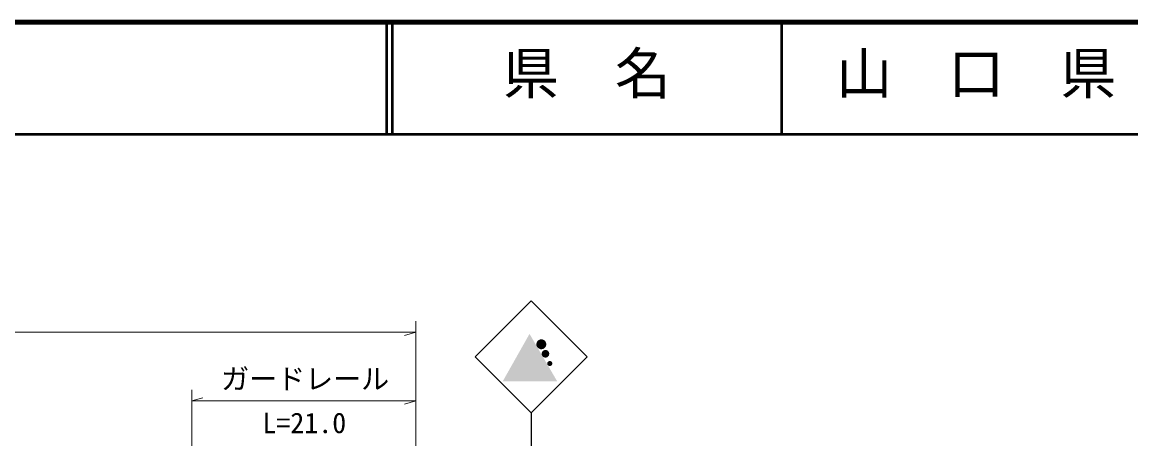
# Model space of a CAD drawing. Units: millimetres, scale not verified. Extents: x 40000 to 680000, y 20000 to 380000.
# Drawn here: x 265222 to 364179, y 342847 to 380000 of the extents above; entities that cross this region are included whole.
import ezdxf
from ezdxf.enums import TextEntityAlignment as Align

# ---------------------------------------------------------------- set-up
doc = ezdxf.new("R2010")
doc.units = ezdxf.units.MM
doc.header["$LTSCALE"] = 1000
for name, color, linetype, lineweight in [('M-STR-HTXT', 7, 'Continuous', 13), ('M-STR-STRC', 7, 'Continuous', 25), ('M-TTL', 2, 'Continuous', 140), ('M-TTL-LINE', 7, 'Continuous', 50)]:
    doc.layers.add(name, color=color, linetype=linetype, lineweight=lineweight)
doc.layers.add('M-TTL-TXT', color=7, linetype='Continuous')
doc.styles.add('ＭＳ ゴシック', font='')
doc.styles.get('ＭＳ ゴシック').set_extended_font_data('MS Gothic')

# ---------------------------------------------------------------- blocks, each defined once
blk = doc.blocks.new('MARK28C15L14W1')
at = {"color": 7, "linetype": 'Continuous', "lineweight": 13}
blk.add_line((0, 0), (0.014, -0.05), dxfattribs=at)

msp = doc.modelspace()

# ---------------------------------------------------------------- hatches: boundary and pattern name
at = {"layer": 'M-STR-STRC'}
for points in [[(310508, 352206), (308114, 347970), (312979, 347970)], [(311418, 351698), (311532, 351721), (311673, 351708), (311832, 351632), (311912, 351553), (311979, 351435), (312008, 351297), (311986, 351136), (311931, 351024), (311823, 350914), (311709, 350855), (311571, 350830), (311473, 350839), (311280, 350931), (311199, 351017), (311129, 351156), (311117, 351268), (311136, 351407), (311196, 351530), (311283, 351623)], [(311803, 350744), (311922, 350768), (312035, 350752), (312142, 350694), (312205, 350629), (312250, 350544), (312271, 350435), (312254, 350319), (312205, 350225), (312160, 350175), (312092, 350127), (312009, 350095), (311922, 350086), (311819, 350104), (311750, 350137), (311704, 350171), (311665, 350223), (311628, 350286), (311598, 350346), (311589, 350435), (311594, 350491), (311619, 350568), (311642, 350611), (311717, 350694)], [(312250, 349780), (312313, 349790), (312389, 349778), (312443, 349751), (312486, 349713), (312531, 349638), (312544, 349557), (312538, 349509), (312526, 349473), (312500, 349426), (312460, 349384), (312386, 349344), (312356, 349336), (312307, 349333), (312253, 349341), (312179, 349377), (312117, 349446), (312094, 349503), (312089, 349594), (312112, 349666), (312145, 349714)]]:
    msp.add_hatch(color=256, dxfattribs=at).paths.add_polyline_path(points)

# ---------------------------------------------------------------- linework, layer by layer
at = {"layer": 'M-STR-HTXT'}
for p, q in [((300354, 353349), (300354, 336906)), ((215304, 352349), (300354, 352349)), ((280354, 336906), (280354, 347226)), ((280354, 346226), (300354, 346226))]:
    msp.add_line(p, q, dxfattribs=at)
at = {"layer": 'M-STR-STRC'}
msp.add_lwpolyline([(310646, 345156), (315646, 350156), (310646, 355156), (305646, 350156), (310646, 345156), (310646, 340156)], dxfattribs=at)
at = {"layer": 'M-TTL'}
msp.add_line((680000, 380000), (40000, 380000), dxfattribs=at)
at = {"layer": 'M-TTL-LINE'}
for p, q in [((297750, 380000), (297750, 370000)), ((298250, 380000), (298250, 370000)), ((333000, 380000), (333000, 370000)), ((40000, 370000), (680000, 370000))]:
    msp.add_line(p, q, dxfattribs=at)

# ---------------------------------------------------------------- block references
at = {"layer": 'M-STR-HTXT', "xscale": 20000, "yscale": 20000}
for p, rotation in [((300354, 352349), 270), ((280354, 346226), 90), ((300354, 346226), 270)]:
    msp.add_blockref('MARK28C15L14W1', p, dxfattribs=dict(at, rotation=rotation))

# ---------------------------------------------------------------- texts
at = {"layer": 'M-STR-HTXT', "style": 'ＭＳ ゴシック'}
for s, p in [('ガードレール', (282979, 346726)), ('L=21.0', (286666, 342800))]:
    msp.add_text(s, height=1833, dxfattribs=at).set_placement(p, align=Align.BOTTOM_LEFT)
at = {"layer": 'M-TTL-TXT', "style": 'ＭＳ ゴシック'}
for s, p in [('県\u3000名', (308125, 372500)), ('山\u3000口\u3000県', (337875, 372500))]:
    msp.add_text(s, height=3666, dxfattribs=at).set_placement(p, align=Align.BOTTOM_LEFT)

doc.saveas('drawing.dxf')
